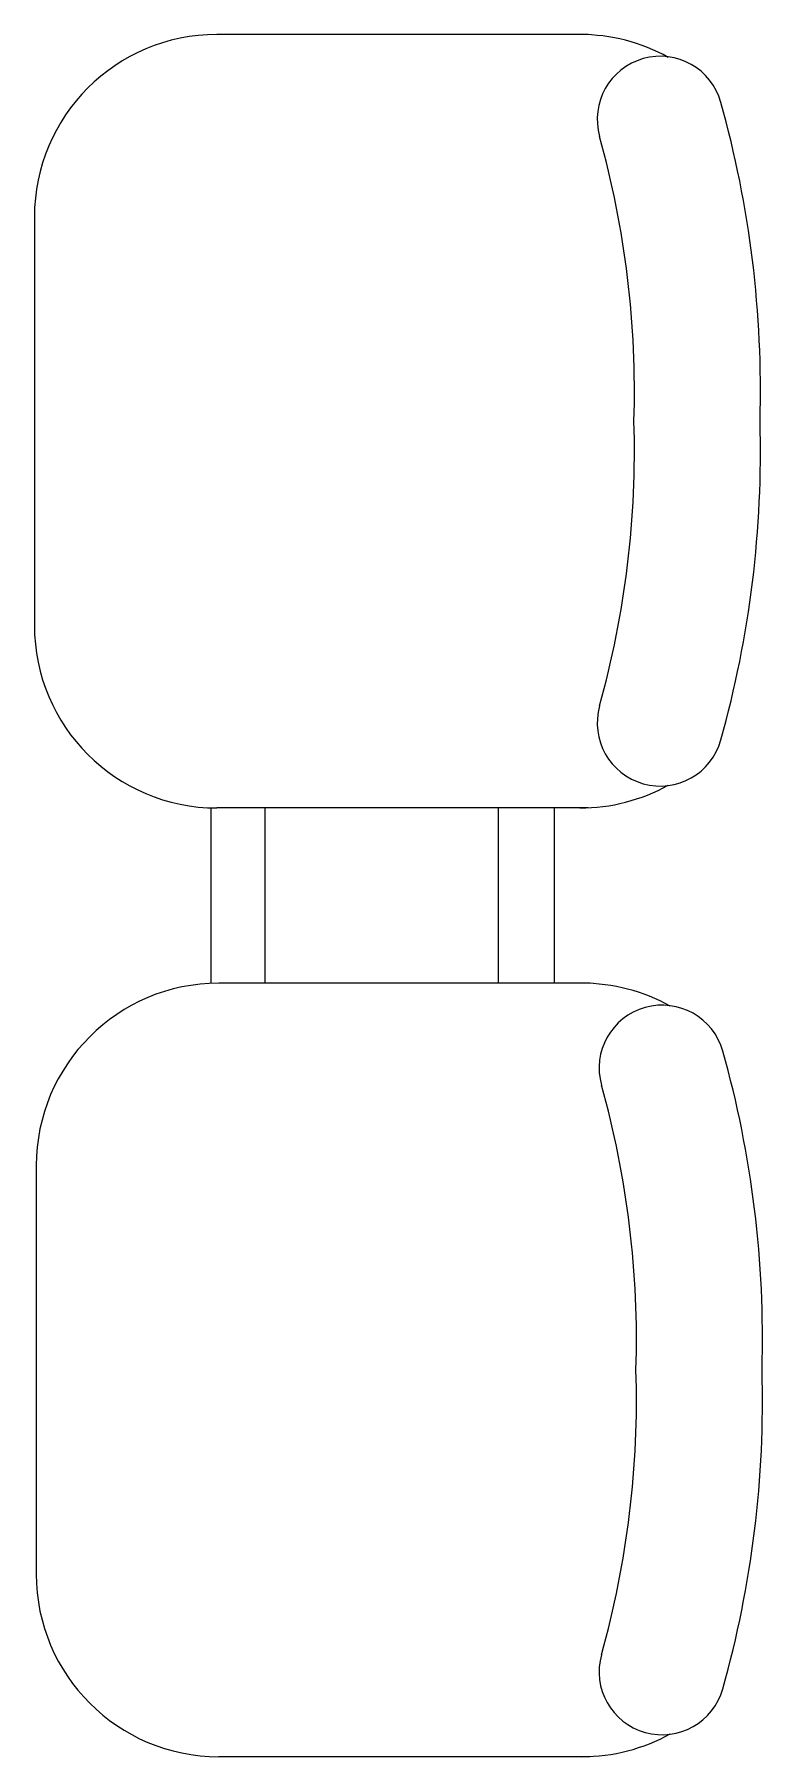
# Model space of a CAD drawing. Header units: millimetres. Extents: x -160614 to 59925, y -157025 to 0.
# Drawn here: x -105974 to -105506, y -112904 to -111798 of the extents above; entities that cross this region are included whole.
import ezdxf

# ---------------------------------------------------------------- set-up
doc = ezdxf.new("R2010")
doc.units = ezdxf.units.MM
doc.header["$LTSCALE"] = 8
doc.layers.add('72_EGR_EQP_TAG', color=9, linetype='Continuous', lineweight=5)
doc.layers.add('LOADING', color=9, linetype='Continuous', lineweight=5)

# ---------------------------------------------------------------- blocks, each defined once
blk = doc.blocks.new('seater 2')
at = {"layer": 'LOADING', "ltscale": 20}
for p, q in [((-944247.6, -393623.3, 0), (-943985.1, -393623.3, 0)), ((-943375.6, -393622, 0), (-943638.1, -393622, 0)), ((-943755.2, -393735.3, 0), (-943868, -393735.3, 0)), ((-944364.8, -393979, 0), (-944364.8, -393740.4, 0)), ((-943867.9, -393979, 0), (-943867.9, -393740.4, 0)), ((-943755.3, -393977.8, 0), (-943755.3, -393739.2, 0)), ((-943258.4, -393977.8, 0), (-943258.4, -393739.2, 0)), ((-943867.9, -393979, 0), (-943867.9, -393762.9, 0)), ((-943755.2, -393770, 0), (-943867.9, -393770, 0)), ((-943755.3, -393977.8, 0), (-943755.3, -393761.6, 0)), ((-943755.2, -393919.9, 0), (-943867.9, -393919.9, 0)), ((-943755.2, -393956, 0), (-943867.9, -393956, 0))]:
    blk.add_line(p, q, dxfattribs=at)
for centre, radius, start, end in [((-944247.6, -393740.4, 0), 117.2, 90, 180), ((-943985.1, -393740.4, 0), 117.2, 0, 90), ((-943638.1, -393739.2, 0), 117.2, 90, 180), ((-943375.6, -393739.2, 0), 117.2, 0, 90), ((-944247.6, -393973.8, 0), 117.2, 180, 208.9699), ((-943985.1, -393973.8, 0), 117.2, 331.0301, 0), ((-943638.1, -393972.5, 0), 117.2, 180, 208.9699), ((-943375.6, -393972.5, 0), 117.2, 331.0301, 0), ((-944310.2, -394025.3, 0), 40.5, 74.361, 254.361), ((-944135.8, -393402.4, 0), 606.4, 254.361, 271.8419), ((-944096.8, -393402.4, 0), 606.4, 268.1581, 285.639), ((-943922.5, -394025.3, 0), 40.5, 285.639, 105.639), ((-943700.7, -394024.1, 0), 40.5, 74.361, 254.361), ((-943526.3, -393401.1, 0), 606.4, 254.361, 271.8419), ((-943487.3, -393401.1, 0), 606.4, 268.1581, 285.639), ((-943312.9, -394024.1, 0), 40.5, 285.639, 105.639), ((-944135.8, -393402.4, 0), 687.4, 254.361, 271.6247), ((-944096.8, -393402.4, 0), 687.4, 268.3753, 285.639), ((-943526.3, -393401.1, 0), 687.4, 254.361, 271.6247), ((-943487.3, -393401.1, 0), 687.4, 268.3753, 285.639)]:
    blk.add_arc(centre, radius, start, end, dxfattribs=at)
blk = doc.blocks.new('GF1')
at = {"layer": 'LOADING', "color": 9, "rotation": 90.00000000000001}
blk.add_blockref('seater 2', (-499596, 831460.3, 0), dxfattribs=at)

msp = doc.modelspace()

# ---------------------------------------------------------------- block references
at = {"layer": '72_EGR_EQP_TAG'}
msp.add_blockref('GF1', (0, 0), dxfattribs=at)

doc.saveas('drawing.dxf')
